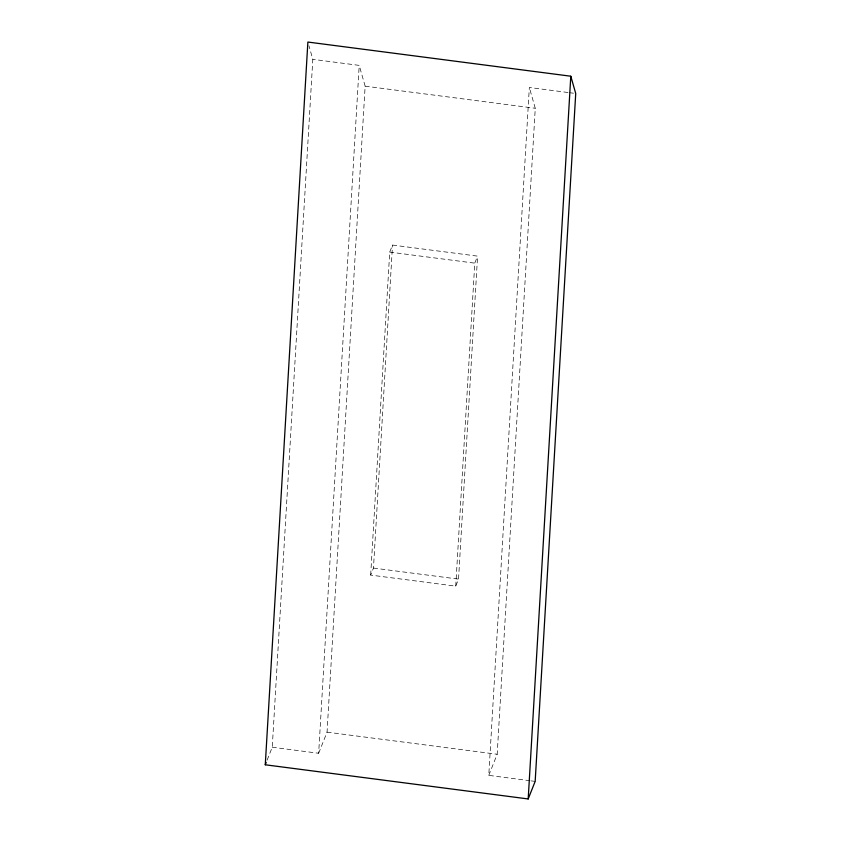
<?xml version="1.0" encoding="UTF-8"?>
<svg xmlns="http://www.w3.org/2000/svg" width="841" height="841" viewBox="0 0 841 841"><rect width="100%" height="100%" fill="white"/><g stroke="black" fill="none" stroke-linecap="round" stroke-linejoin="round"><path stroke-width="0.63" stroke-dasharray="4.21 3.15" d="M267.133 760.106L272.253 747.228L312.81 59.343L308.941 45.761M272.253 747.228L318.655 753.263L359.212 65.377L312.81 59.343M318.655 753.263L327.054 732.154L365.141 86.16L359.212 65.377M370.671 575.086L389.719 252.09L392.516 245.067L477.572 256.127L458.534 579.123L455.738 586.145L370.671 575.086L373.467 568.064L392.516 245.067M455.738 586.145L474.776 263.149L477.572 256.127M530.019 780.721L488.779 775.37L529.336 87.485L568.001 92.499M488.779 775.37L497.178 754.261L535.265 108.268L529.336 87.485M569.283 92.668L574.445 93.34M365.141 86.16L535.265 108.268M389.719 252.09L474.776 263.149M373.467 568.064L458.534 579.123M327.054 732.154L497.178 754.261M531.312 780.89L535.17 781.394"/><path stroke-width="1.26" d="M265.272 764.784L307.88 42.05L570.797 76.216L575.728 93.509L535.17 781.394L528.19 798.95L265.272 764.784L266.198 762.451M528.19 798.95L570.797 76.216"/></g></svg>
